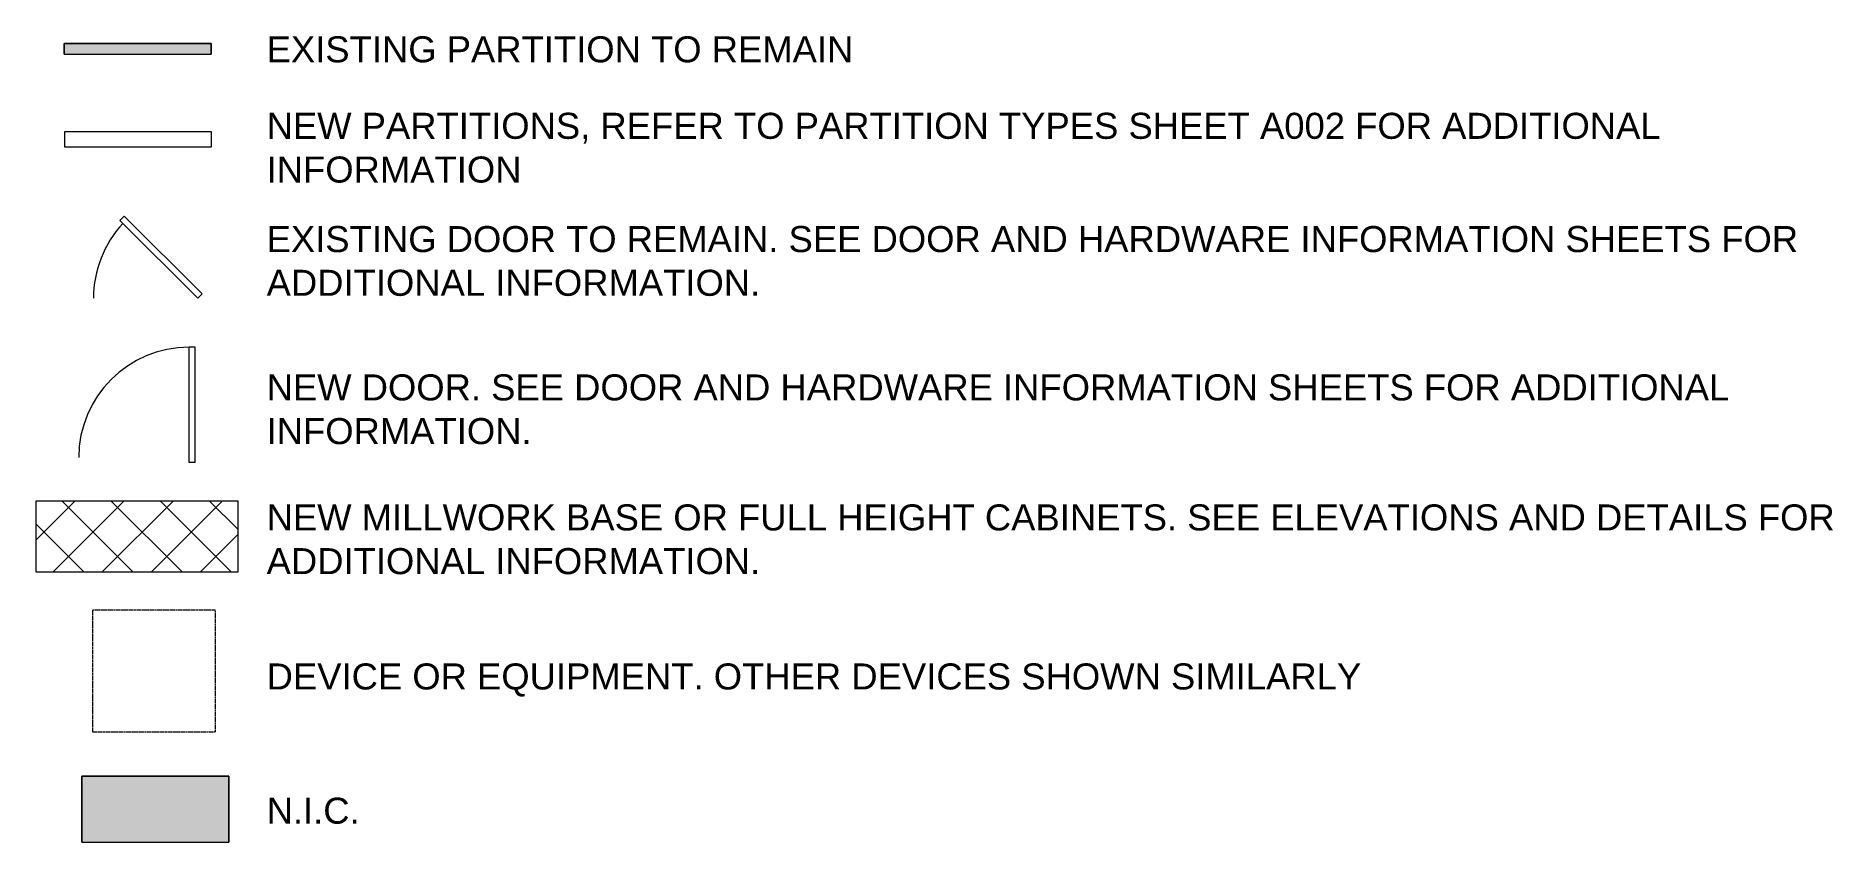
# Model space of a CAD drawing. Header units: inches. Extents: x 911 to 1498, y -630 to -367.
import ezdxf

# ---------------------------------------------------------------- set-up
doc = ezdxf.new("R2010")
doc.units = ezdxf.units.IN
doc.header["$MEASUREMENT"] = 0
doc.linetypes.add('Dash', pattern=[0.25, 0.125, -0.125])
for name, color, linetype, lineweight in [('A-DETL-GENF', 92, 'Continuous', 9), ('A-DETL-THIN', 151, 'Continuous', 9), ('A-WALL', 113, 'Continuous', 13), ('G-ANNO-TEXT', 231, 'Continuous', 9), ('Q-SPCQ-HDLN', 91, 'Dash', 9)]:
    doc.layers.add(name, color=color, linetype=linetype, lineweight=lineweight)
doc.styles.add('Swis721 Lt BT', font='swissl.ttf', dxfattribs={"height": 8.514638})

# ---------------------------------------------------------------- blocks, each defined once
blk = doc.blocks.new('Family - ___-1369240-CONSTRUCTION PLAN SYMBOLS')
at = {"layer": 'A-WALL'}
for p, q in [((968.04, -397.98), (920.04, -397.98)), ((920.04, -397.98), (920.04, -402.98)), ((968.04, -402.98), (968.04, -397.98)), ((920.04, -402.98), (968.04, -402.98))]:
    blk.add_line(p, q, dxfattribs=at)
blk = doc.blocks.new('Family - ___-3851187-CONSTRUCTION PLAN SYMBOLS')
at = {"layer": 'Q-SPCQ-HDLN'}
for p, q in [((929.29, -594.29), (929.29, -554.29)), ((929.29, -554.29), (969.29, -554.29)), ((969.29, -554.29), (969.29, -594.29)), ((969.29, -594.29), (929.29, -594.29))]:
    blk.add_line(p, q, dxfattribs=at)

msp = doc.modelspace()

# ---------------------------------------------------------------- hatches: boundary and pattern name
at = {"layer": 'A-DETL-GENF'}
for color, points in [(7, [(967.96, -372.69), (967.96, -369.19), (919.96, -369.19), (919.96, -372.69), (920.04, -372.69)]), (9, [(925.76, -630.16), (973.76, -630.16), (973.76, -608.66), (925.76, -608.66)])]:
    msp.add_hatch(color=color, dxfattribs=at).paths.add_polyline_path(points, flags=0)
h = msp.add_hatch(dxfattribs=at)
h.set_pattern_fill('FP1_1', style=0, pattern_type=2)
h.set_pattern_definition([(45, (0, 0), (-8.01223, 8.01223), []), (135, (0, 0), (-8.01223, -8.01223), [])])
h.paths.add_polyline_path([(973.76, -541.82), (976.75, -541.82), (976.75, -518.72), (910.75, -518.72), (910.75, -541.82), (968.04, -541.82)], flags=0)

# ---------------------------------------------------------------- linework, layer by layer
at = {"layer": 'A-DETL-THIN'}
for p, q in [((967.96, -369.19), (919.96, -369.19)), ((919.96, -369.19), (919.96, -372.69)), ((919.96, -372.69), (919.96, -369.19)), ((919.96, -369.19), (967.96, -369.19)), ((967.96, -372.69), (967.96, -369.19)), ((967.96, -369.19), (967.96, -372.69)), ((919.96, -372.69), (967.96, -372.69)), ((919.96, -372.69), (967.96, -372.69)), ((939.57, -425.55), (938.15, -426.97)), ((963.62, -452.43), (938.15, -426.97)), ((965.03, -451.02), (939.57, -425.55)), ((965.03, -451.02), (963.62, -452.43)), ((960.75, -506.11), (960.75, -468.41)), ((962.75, -468.41), (960.75, -468.41)), ((962.75, -506.11), (962.75, -468.41)), ((962.75, -506.11), (960.75, -506.11)), ((976.75, -518.72), (910.75, -518.72)), ((910.75, -518.72), (910.75, -541.82)), ((976.75, -541.82), (976.75, -518.72)), ((910.75, -541.82), (976.75, -541.82)), ((973.76, -608.66), (925.76, -608.66)), ((925.76, -608.66), (925.76, -630.16)), ((925.76, -630.16), (925.76, -608.66)), ((925.76, -608.66), (973.76, -608.66)), ((973.76, -630.16), (973.76, -608.66)), ((973.76, -608.66), (973.76, -630.16)), ((925.76, -630.16), (973.76, -630.16)), ((925.76, -630.16), (973.76, -630.16))]:
    msp.add_line(p, q, dxfattribs=at)
for centre, start in [((965.62, -452.43), 137.24721), ((960.79, -504.47), 90.06342)]:
    msp.add_arc(centre, 36.07, start, 180, dxfattribs=at)

# ---------------------------------------------------------------- block references
at = {"lineweight": 9}
for name in ['Family - ___-1369240-CONSTRUCTION PLAN SYMBOLS', 'Family - ___-3851187-CONSTRUCTION PLAN SYMBOLS']:
    msp.add_blockref(name, (0, 0), dxfattribs=at)

# ---------------------------------------------------------------- texts
at = {"layer": 'G-ANNO-TEXT', "color": 7, "attachment_point": 1, "line_spacing_factor": 1.00667, "style": 'Swis721 Lt BT'}
for s, insert, char_height, width in [('EXISTING PARTITION TO REMAIN', (986.09, -366.8), 8.5146, 211.032), ('NEW PARTITIONS, REFER TO PARTITION TYPES SHEET A002 FOR ADDITIONAL\\PINFORMATION', (986.09, -391.8), 8.5146, 502.308), ('EXISTING DOOR TO REMAIN. SEE DOOR AND HARDWARE INFORMATION SHEETS FOR\\PADDITIONAL INFORMATION.', (986.09, -428.82), 8.5146, 558.576), ('NEW DOOR. SEE DOOR AND HARDWARE INFORMATION SHEETS FOR ADDITIONAL\\PINFORMATION.', (986.09, -477.29), 8.5146, 535.14), ('NEW MILLWORK BASE OR FULL HEIGHT CABINETS. SEE ELEVATIONS AND DETAILS FOR\\PADDITIONAL INFORMATION.', (986.09, -519.79), 8.5146, 570.672), ('DEVICE OR EQUIPMENT. OTHER DEVICES SHOWN SIMILARLY', (986.09, -571.77), 8.5146, 397.116), ('N.I.C.', (986.09, -615.64), 8.515, 34.668)]:
    msp.add_mtext(s, dxfattribs=dict(at, insert=insert, char_height=char_height, width=width))

doc.saveas('drawing.dxf')
